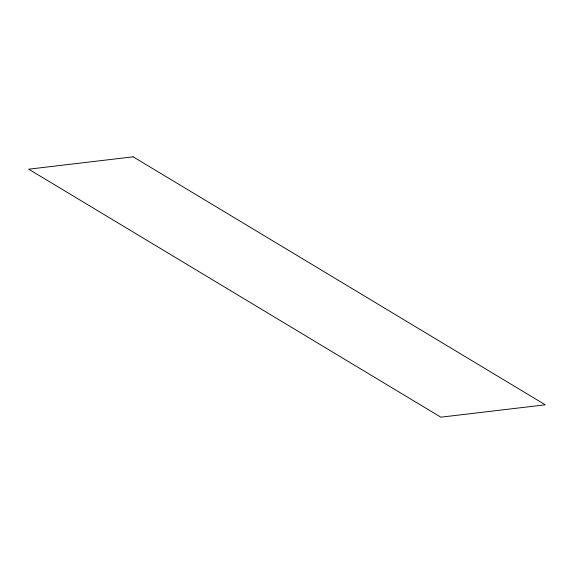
<?xml version="1.0" encoding="UTF-8"?>
<svg xmlns="http://www.w3.org/2000/svg" width="574" height="574" viewBox="0 0 574 574"><rect width="100%" height="100%" fill="white"/><g stroke="black" fill="none" stroke-linecap="round" stroke-linejoin="round"><path stroke-width="0.86" d="M133.146 156.824L28.7 169.187L440.854 417.176L545.3 404.814L133.146 156.824"/></g></svg>
